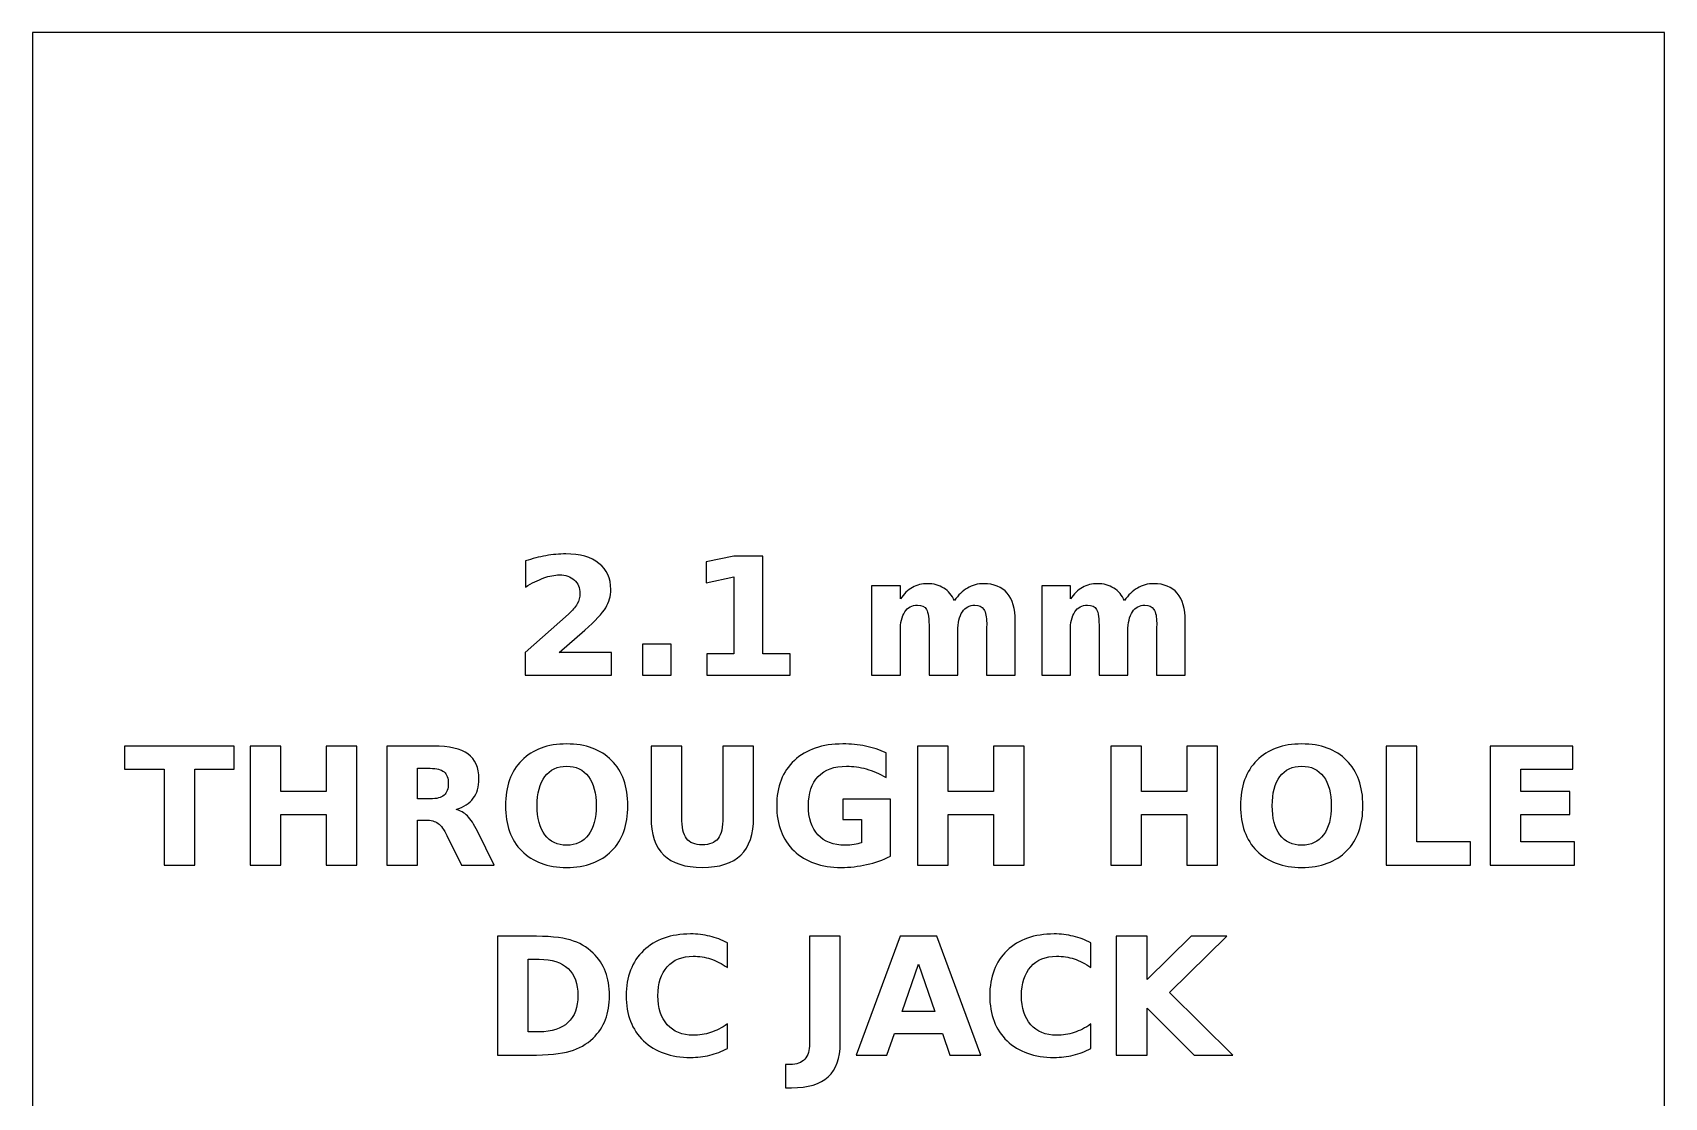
# Model space of a CAD drawing. Header units: centimetres. Extents: x -11.5 to -9.5, y -17.85 to -11.85.
# Drawn here: x -11.5 to -9.5, y -13.154 to -11.85 of the extents above; entities that cross this region are included whole.
import ezdxf

# ---------------------------------------------------------------- set-up
doc = ezdxf.new("R2010")
doc.units = ezdxf.units.CM
doc.header["$MEASUREMENT"] = 0
doc.layers.add('Layer 1', color=7, linetype='Continuous')

msp = doc.modelspace()

# ---------------------------------------------------------------- linework, layer by layer
at = {"layer": 'Layer 1', "color": 7}
msp.add_open_spline([(-11.5, -11.85), (-11.5, -11.85), (-9.5, -11.85), (-9.5, -11.85), (-9.5, -11.85), (-9.5, -11.85), (-9.5, -17.85), (-9.5, -17.85), (-9.5, -17.85), (-9.5, -17.85), (-11.5, -17.85), (-11.5, -17.85), (-11.5, -17.85), (-11.5, -17.85), (-11.5, -11.85), (-11.5, -11.85)], degree=3, knots=[0, 0, 0, 0, 0.25, 0.25, 0.25, 0.25, 0.5, 0.5, 0.5, 0.5, 0.75, 0.75, 0.75, 0.75, 1, 1, 1, 1], dxfattribs=at)
at = {"layer": 'Layer 1', "color": 250}
for points, knots in [([(-10.85454, -12.60948), (-10.85454, -12.60948), (-10.79037, -12.60948), (-10.79037, -12.60948), (-10.79037, -12.60948), (-10.79037, -12.60948), (-10.79037, -12.63711), (-10.79037, -12.63711), (-10.79037, -12.63711), (-10.79037, -12.63711), (-10.89634, -12.63711), (-10.89634, -12.63711), (-10.89634, -12.63711), (-10.89634, -12.63711), (-10.89634, -12.60948), (-10.89634, -12.60948), (-10.89634, -12.60948), (-10.89634, -12.60948), (-10.8431, -12.56251), (-10.8431, -12.56251), (-10.8431, -12.56251), (-10.83834, -12.55821), (-10.83484, -12.55401), (-10.83257, -12.54991), (-10.83257, -12.54991), (-10.83027, -12.54581), (-10.82914, -12.54154), (-10.82914, -12.53711), (-10.82914, -12.53711), (-10.82914, -12.53028), (-10.83144, -12.52478), (-10.83604, -12.52061), (-10.83604, -12.52061), (-10.8406, -12.51644), (-10.8467, -12.51438), (-10.85434, -12.51438), (-10.85434, -12.51438), (-10.8602, -12.51438), (-10.8666, -12.51564), (-10.87357, -12.51814), (-10.87357, -12.51814), (-10.88054, -12.52064), (-10.888, -12.52438), (-10.89594, -12.52931), (-10.89594, -12.52931), (-10.89594, -12.52931), (-10.89594, -12.49728), (-10.89594, -12.49728), (-10.89594, -12.49728), (-10.88747, -12.49448), (-10.8791, -12.49234), (-10.87084, -12.49088), (-10.87084, -12.49088), (-10.86257, -12.48941), (-10.85447, -12.48868), (-10.8465, -12.48868), (-10.8465, -12.48868), (-10.82907, -12.48868), (-10.8155, -12.49251), (-10.80584, -12.50021), (-10.80584, -12.50021), (-10.79617, -12.50788), (-10.79134, -12.51858), (-10.79134, -12.53234), (-10.79134, -12.53234), (-10.79134, -12.54028), (-10.7934, -12.54768), (-10.7975, -12.55454), (-10.7975, -12.55454), (-10.8016, -12.56141), (-10.81024, -12.57061), (-10.82337, -12.58214), (-10.82337, -12.58214), (-10.82337, -12.58214), (-10.85454, -12.60948), (-10.85454, -12.60948)], [0, 0, 0, 0, 0.0526316, 0.0526316, 0.0526316, 0.0526316, 0.1052632, 0.1052632, 0.1052632, 0.1052632, 0.1578947, 0.1578947, 0.1578947, 0.1578947, 0.2105263, 0.2105263, 0.2105263, 0.2105263, 0.2631579, 0.2631579, 0.2631579, 0.2631579, 0.3157895, 0.3157895, 0.3157895, 0.3157895, 0.3684211, 0.3684211, 0.3684211, 0.3684211, 0.4210526, 0.4210526, 0.4210526, 0.4210526, 0.4736842, 0.4736842, 0.4736842, 0.4736842, 0.5263158, 0.5263158, 0.5263158, 0.5263158, 0.5789474, 0.5789474, 0.5789474, 0.5789474, 0.6315789, 0.6315789, 0.6315789, 0.6315789, 0.6842105, 0.6842105, 0.6842105, 0.6842105, 0.7368421, 0.7368421, 0.7368421, 0.7368421, 0.7894737, 0.7894737, 0.7894737, 0.7894737, 0.8421053, 0.8421053, 0.8421053, 0.8421053, 0.8947368, 0.8947368, 0.8947368, 0.8947368, 0.9473684, 0.9473684, 0.9473684, 0.9473684, 1, 1, 1, 1]), ([(-10.6736, -12.61114), (-10.6736, -12.61114), (-10.6404, -12.61114), (-10.6404, -12.61114), (-10.6404, -12.61114), (-10.6404, -12.61114), (-10.6404, -12.51691), (-10.6404, -12.51691), (-10.6404, -12.51691), (-10.6404, -12.51691), (-10.67446, -12.52394), (-10.67446, -12.52394), (-10.67446, -12.52394), (-10.67446, -12.52394), (-10.67446, -12.49834), (-10.67446, -12.49834), (-10.67446, -12.49834), (-10.67446, -12.49834), (-10.6406, -12.49131), (-10.6406, -12.49131), (-10.6406, -12.49131), (-10.6406, -12.49131), (-10.60486, -12.49131), (-10.60486, -12.49131), (-10.60486, -12.49131), (-10.60486, -12.49131), (-10.60486, -12.61114), (-10.60486, -12.61114), (-10.60486, -12.61114), (-10.60486, -12.61114), (-10.57166, -12.61114), (-10.57166, -12.61114), (-10.57166, -12.61114), (-10.57166, -12.61114), (-10.57166, -12.63711), (-10.57166, -12.63711), (-10.57166, -12.63711), (-10.57166, -12.63711), (-10.6736, -12.63711), (-10.6736, -12.63711), (-10.6736, -12.63711), (-10.6736, -12.63711), (-10.6736, -12.61114), (-10.6736, -12.61114)], [0, 0, 0, 0, 0.0909091, 0.0909091, 0.0909091, 0.0909091, 0.1818182, 0.1818182, 0.1818182, 0.1818182, 0.2727273, 0.2727273, 0.2727273, 0.2727273, 0.3636364, 0.3636364, 0.3636364, 0.3636364, 0.4545455, 0.4545455, 0.4545455, 0.4545455, 0.5454545, 0.5454545, 0.5454545, 0.5454545, 0.6363636, 0.6363636, 0.6363636, 0.6363636, 0.7272727, 0.7272727, 0.7272727, 0.7272727, 0.8181818, 0.8181818, 0.8181818, 0.8181818, 0.9090909, 0.9090909, 0.9090909, 0.9090909, 1, 1, 1, 1]), ([(-10.37006, -12.54591), (-10.36563, -12.53914), (-10.3604, -12.53398), (-10.3543, -12.53044), (-10.3543, -12.53044), (-10.3482, -12.52688), (-10.34153, -12.52511), (-10.33423, -12.52511), (-10.33423, -12.52511), (-10.32166, -12.52511), (-10.3121, -12.52898), (-10.30553, -12.53674), (-10.30553, -12.53674), (-10.29896, -12.54448), (-10.29566, -12.55574), (-10.29566, -12.57051), (-10.29566, -12.57051), (-10.29566, -12.57051), (-10.29566, -12.63711), (-10.29566, -12.63711), (-10.29566, -12.63711), (-10.29566, -12.63711), (-10.33083, -12.63711), (-10.33083, -12.63711), (-10.33083, -12.63711), (-10.33083, -12.63711), (-10.33083, -12.58008), (-10.33083, -12.58008), (-10.33083, -12.58008), (-10.33076, -12.57924), (-10.33073, -12.57838), (-10.3307, -12.57744), (-10.3307, -12.57744), (-10.33066, -12.57654), (-10.33063, -12.57524), (-10.33063, -12.57354), (-10.33063, -12.57354), (-10.33063, -12.56581), (-10.33176, -12.56018), (-10.33406, -12.55671), (-10.33406, -12.55671), (-10.33633, -12.55321), (-10.34, -12.55148), (-10.34506, -12.55148), (-10.34506, -12.55148), (-10.35173, -12.55148), (-10.35683, -12.55421), (-10.36046, -12.55968), (-10.36046, -12.55968), (-10.36406, -12.56514), (-10.36593, -12.57304), (-10.36606, -12.58341), (-10.36606, -12.58341), (-10.36606, -12.58341), (-10.36606, -12.63711), (-10.36606, -12.63711), (-10.36606, -12.63711), (-10.36606, -12.63711), (-10.40123, -12.63711), (-10.40123, -12.63711), (-10.40123, -12.63711), (-10.40123, -12.63711), (-10.40123, -12.58008), (-10.40123, -12.58008), (-10.40123, -12.58008), (-10.40123, -12.56798), (-10.40226, -12.56018), (-10.40436, -12.55671), (-10.40436, -12.55671), (-10.40643, -12.55321), (-10.41013, -12.55148), (-10.41546, -12.55148), (-10.41546, -12.55148), (-10.4222, -12.55148), (-10.42736, -12.55424), (-10.431, -12.55974), (-10.431, -12.55974), (-10.43463, -12.56524), (-10.43646, -12.57308), (-10.43646, -12.58331), (-10.43646, -12.58331), (-10.43646, -12.58331), (-10.43646, -12.63711), (-10.43646, -12.63711), (-10.43646, -12.63711), (-10.43646, -12.63711), (-10.47163, -12.63711), (-10.47163, -12.63711), (-10.47163, -12.63711), (-10.47163, -12.63711), (-10.47163, -12.52774), (-10.47163, -12.52774), (-10.47163, -12.52774), (-10.47163, -12.52774), (-10.43646, -12.52774), (-10.43646, -12.52774), (-10.43646, -12.52774), (-10.43646, -12.52774), (-10.43646, -12.54378), (-10.43646, -12.54378), (-10.43646, -12.54378), (-10.43216, -12.53758), (-10.42723, -12.53294), (-10.42166, -12.52981), (-10.42166, -12.52981), (-10.4161, -12.52668), (-10.40996, -12.52511), (-10.40326, -12.52511), (-10.40326, -12.52511), (-10.39573, -12.52511), (-10.38903, -12.52694), (-10.38326, -12.53058), (-10.38326, -12.53058), (-10.37746, -12.53424), (-10.37306, -12.53934), (-10.37006, -12.54591)], [0, 0, 0, 0, 0.0344828, 0.0344828, 0.0344828, 0.0344828, 0.0689655, 0.0689655, 0.0689655, 0.0689655, 0.1034483, 0.1034483, 0.1034483, 0.1034483, 0.137931, 0.137931, 0.137931, 0.137931, 0.1724138, 0.1724138, 0.1724138, 0.1724138, 0.2068966, 0.2068966, 0.2068966, 0.2068966, 0.2413793, 0.2413793, 0.2413793, 0.2413793, 0.2758621, 0.2758621, 0.2758621, 0.2758621, 0.3103448, 0.3103448, 0.3103448, 0.3103448, 0.3448276, 0.3448276, 0.3448276, 0.3448276, 0.3793103, 0.3793103, 0.3793103, 0.3793103, 0.4137931, 0.4137931, 0.4137931, 0.4137931, 0.4482759, 0.4482759, 0.4482759, 0.4482759, 0.4827586, 0.4827586, 0.4827586, 0.4827586, 0.5172414, 0.5172414, 0.5172414, 0.5172414, 0.5517241, 0.5517241, 0.5517241, 0.5517241, 0.5862069, 0.5862069, 0.5862069, 0.5862069, 0.6206897, 0.6206897, 0.6206897, 0.6206897, 0.6551724, 0.6551724, 0.6551724, 0.6551724, 0.6896552, 0.6896552, 0.6896552, 0.6896552, 0.7241379, 0.7241379, 0.7241379, 0.7241379, 0.7586207, 0.7586207, 0.7586207, 0.7586207, 0.7931034, 0.7931034, 0.7931034, 0.7931034, 0.8275862, 0.8275862, 0.8275862, 0.8275862, 0.862069, 0.862069, 0.862069, 0.862069, 0.8965517, 0.8965517, 0.8965517, 0.8965517, 0.9310345, 0.9310345, 0.9310345, 0.9310345, 0.9655172, 0.9655172, 0.9655172, 0.9655172, 1, 1, 1, 1]), ([(-10.16166, -12.54591), (-10.15723, -12.53914), (-10.152, -12.53398), (-10.1459, -12.53044), (-10.1459, -12.53044), (-10.1398, -12.52688), (-10.13313, -12.52511), (-10.12583, -12.52511), (-10.12583, -12.52511), (-10.11326, -12.52511), (-10.1037, -12.52898), (-10.09713, -12.53674), (-10.09713, -12.53674), (-10.09056, -12.54448), (-10.08726, -12.55574), (-10.08726, -12.57051), (-10.08726, -12.57051), (-10.08726, -12.57051), (-10.08726, -12.63711), (-10.08726, -12.63711), (-10.08726, -12.63711), (-10.08726, -12.63711), (-10.12243, -12.63711), (-10.12243, -12.63711), (-10.12243, -12.63711), (-10.12243, -12.63711), (-10.12243, -12.58008), (-10.12243, -12.58008), (-10.12243, -12.58008), (-10.12236, -12.57924), (-10.12233, -12.57838), (-10.1223, -12.57744), (-10.1223, -12.57744), (-10.12226, -12.57654), (-10.12223, -12.57524), (-10.12223, -12.57354), (-10.12223, -12.57354), (-10.12223, -12.56581), (-10.12336, -12.56018), (-10.12566, -12.55671), (-10.12566, -12.55671), (-10.12793, -12.55321), (-10.1316, -12.55148), (-10.13666, -12.55148), (-10.13666, -12.55148), (-10.14333, -12.55148), (-10.14843, -12.55421), (-10.15206, -12.55968), (-10.15206, -12.55968), (-10.15566, -12.56514), (-10.15753, -12.57304), (-10.15766, -12.58341), (-10.15766, -12.58341), (-10.15766, -12.58341), (-10.15766, -12.63711), (-10.15766, -12.63711), (-10.15766, -12.63711), (-10.15766, -12.63711), (-10.19283, -12.63711), (-10.19283, -12.63711), (-10.19283, -12.63711), (-10.19283, -12.63711), (-10.19283, -12.58008), (-10.19283, -12.58008), (-10.19283, -12.58008), (-10.19283, -12.56798), (-10.19386, -12.56018), (-10.19596, -12.55671), (-10.19596, -12.55671), (-10.19803, -12.55321), (-10.20173, -12.55148), (-10.20706, -12.55148), (-10.20706, -12.55148), (-10.2138, -12.55148), (-10.21896, -12.55424), (-10.2226, -12.55974), (-10.2226, -12.55974), (-10.22623, -12.56524), (-10.22806, -12.57308), (-10.22806, -12.58331), (-10.22806, -12.58331), (-10.22806, -12.58331), (-10.22806, -12.63711), (-10.22806, -12.63711), (-10.22806, -12.63711), (-10.22806, -12.63711), (-10.26323, -12.63711), (-10.26323, -12.63711), (-10.26323, -12.63711), (-10.26323, -12.63711), (-10.26323, -12.52774), (-10.26323, -12.52774), (-10.26323, -12.52774), (-10.26323, -12.52774), (-10.22806, -12.52774), (-10.22806, -12.52774), (-10.22806, -12.52774), (-10.22806, -12.52774), (-10.22806, -12.54378), (-10.22806, -12.54378), (-10.22806, -12.54378), (-10.22376, -12.53758), (-10.21883, -12.53294), (-10.21326, -12.52981), (-10.21326, -12.52981), (-10.2077, -12.52668), (-10.20156, -12.52511), (-10.19486, -12.52511), (-10.19486, -12.52511), (-10.18733, -12.52511), (-10.18063, -12.52694), (-10.17486, -12.53058), (-10.17486, -12.53058), (-10.16906, -12.53424), (-10.16466, -12.53934), (-10.16166, -12.54591)], [0, 0, 0, 0, 0.0344828, 0.0344828, 0.0344828, 0.0344828, 0.0689655, 0.0689655, 0.0689655, 0.0689655, 0.1034483, 0.1034483, 0.1034483, 0.1034483, 0.137931, 0.137931, 0.137931, 0.137931, 0.1724138, 0.1724138, 0.1724138, 0.1724138, 0.2068966, 0.2068966, 0.2068966, 0.2068966, 0.2413793, 0.2413793, 0.2413793, 0.2413793, 0.2758621, 0.2758621, 0.2758621, 0.2758621, 0.3103448, 0.3103448, 0.3103448, 0.3103448, 0.3448276, 0.3448276, 0.3448276, 0.3448276, 0.3793103, 0.3793103, 0.3793103, 0.3793103, 0.4137931, 0.4137931, 0.4137931, 0.4137931, 0.4482759, 0.4482759, 0.4482759, 0.4482759, 0.4827586, 0.4827586, 0.4827586, 0.4827586, 0.5172414, 0.5172414, 0.5172414, 0.5172414, 0.5517241, 0.5517241, 0.5517241, 0.5517241, 0.5862069, 0.5862069, 0.5862069, 0.5862069, 0.6206897, 0.6206897, 0.6206897, 0.6206897, 0.6551724, 0.6551724, 0.6551724, 0.6551724, 0.6896552, 0.6896552, 0.6896552, 0.6896552, 0.7241379, 0.7241379, 0.7241379, 0.7241379, 0.7586207, 0.7586207, 0.7586207, 0.7586207, 0.7931034, 0.7931034, 0.7931034, 0.7931034, 0.8275862, 0.8275862, 0.8275862, 0.8275862, 0.862069, 0.862069, 0.862069, 0.862069, 0.8965517, 0.8965517, 0.8965517, 0.8965517, 0.9310345, 0.9310345, 0.9310345, 0.9310345, 0.9655172, 0.9655172, 0.9655172, 0.9655172, 1, 1, 1, 1]), ([(-10.7526, -12.59931), (-10.7526, -12.59931), (-10.71743, -12.59931), (-10.71743, -12.59931), (-10.71743, -12.59931), (-10.71743, -12.59931), (-10.71743, -12.63711), (-10.71743, -12.63711), (-10.71743, -12.63711), (-10.71743, -12.63711), (-10.7526, -12.63711), (-10.7526, -12.63711), (-10.7526, -12.63711), (-10.7526, -12.63711), (-10.7526, -12.59931), (-10.7526, -12.59931)], [0, 0, 0, 0, 0.25, 0.25, 0.25, 0.25, 0.5, 0.5, 0.5, 0.5, 0.75, 0.75, 0.75, 0.75, 1, 1, 1, 1]), ([(-11.38726, -12.72411), (-11.38726, -12.72411), (-11.2529, -12.72411), (-11.2529, -12.72411), (-11.2529, -12.72411), (-11.2529, -12.72411), (-11.2529, -12.75254), (-11.2529, -12.75254), (-11.2529, -12.75254), (-11.2529, -12.75254), (-11.30123, -12.75254), (-11.30123, -12.75254), (-11.30123, -12.75254), (-11.30123, -12.75254), (-11.30123, -12.86991), (-11.30123, -12.86991), (-11.30123, -12.86991), (-11.30123, -12.86991), (-11.33883, -12.86991), (-11.33883, -12.86991), (-11.33883, -12.86991), (-11.33883, -12.86991), (-11.33883, -12.75254), (-11.33883, -12.75254), (-11.33883, -12.75254), (-11.33883, -12.75254), (-11.38726, -12.75254), (-11.38726, -12.75254), (-11.38726, -12.75254), (-11.38726, -12.75254), (-11.38726, -12.72411), (-11.38726, -12.72411)], [0, 0, 0, 0, 0.125, 0.125, 0.125, 0.125, 0.25, 0.25, 0.25, 0.25, 0.375, 0.375, 0.375, 0.375, 0.5, 0.5, 0.5, 0.5, 0.625, 0.625, 0.625, 0.625, 0.75, 0.75, 0.75, 0.75, 0.875, 0.875, 0.875, 0.875, 1, 1, 1, 1]), ([(-11.23343, -12.72411), (-11.23343, -12.72411), (-11.19583, -12.72411), (-11.19583, -12.72411), (-11.19583, -12.72411), (-11.19583, -12.72411), (-11.19583, -12.77968), (-11.19583, -12.77968), (-11.19583, -12.77968), (-11.19583, -12.77968), (-11.14037, -12.77968), (-11.14037, -12.77968), (-11.14037, -12.77968), (-11.14037, -12.77968), (-11.14037, -12.72411), (-11.14037, -12.72411), (-11.14037, -12.72411), (-11.14037, -12.72411), (-11.10277, -12.72411), (-11.10277, -12.72411), (-11.10277, -12.72411), (-11.10277, -12.72411), (-11.10277, -12.86991), (-11.10277, -12.86991), (-11.10277, -12.86991), (-11.10277, -12.86991), (-11.14037, -12.86991), (-11.14037, -12.86991), (-11.14037, -12.86991), (-11.14037, -12.86991), (-11.14037, -12.80811), (-11.14037, -12.80811), (-11.14037, -12.80811), (-11.14037, -12.80811), (-11.19583, -12.80811), (-11.19583, -12.80811), (-11.19583, -12.80811), (-11.19583, -12.80811), (-11.19583, -12.86991), (-11.19583, -12.86991), (-11.19583, -12.86991), (-11.19583, -12.86991), (-11.23343, -12.86991), (-11.23343, -12.86991), (-11.23343, -12.86991), (-11.23343, -12.86991), (-11.23343, -12.72411), (-11.23343, -12.72411)], [0, 0, 0, 0, 0.0833333, 0.0833333, 0.0833333, 0.0833333, 0.1666667, 0.1666667, 0.1666667, 0.1666667, 0.25, 0.25, 0.25, 0.25, 0.3333333, 0.3333333, 0.3333333, 0.3333333, 0.4166667, 0.4166667, 0.4166667, 0.4166667, 0.5, 0.5, 0.5, 0.5, 0.5833333, 0.5833333, 0.5833333, 0.5833333, 0.6666667, 0.6666667, 0.6666667, 0.6666667, 0.75, 0.75, 0.75, 0.75, 0.8333333, 0.8333333, 0.8333333, 0.8333333, 0.9166667, 0.9166667, 0.9166667, 0.9166667, 1, 1, 1, 1]), ([(-11.02846, -12.81474), (-11.02846, -12.81474), (-11.02846, -12.86991), (-11.02846, -12.86991), (-11.02846, -12.86991), (-11.02846, -12.86991), (-11.06606, -12.86991), (-11.06606, -12.86991), (-11.06606, -12.86991), (-11.06606, -12.86991), (-11.06606, -12.72411), (-11.06606, -12.72411), (-11.06606, -12.72411), (-11.06606, -12.72411), (-11.00863, -12.72411), (-11.00863, -12.72411), (-11.00863, -12.72411), (-10.98943, -12.72411), (-10.97533, -12.72734), (-10.9664, -12.73378), (-10.9664, -12.73378), (-10.95743, -12.74021), (-10.95296, -12.75041), (-10.95296, -12.76434), (-10.95296, -12.76434), (-10.95296, -12.77398), (-10.9553, -12.78191), (-10.95993, -12.78808), (-10.95993, -12.78808), (-10.9646, -12.79428), (-10.97163, -12.79884), (-10.981, -12.80174), (-10.981, -12.80174), (-10.97586, -12.80294), (-10.97123, -12.80558), (-10.96716, -12.80971), (-10.96716, -12.80971), (-10.9631, -12.81384), (-10.959, -12.82011), (-10.95483, -12.82851), (-10.95483, -12.82851), (-10.95483, -12.82851), (-10.9344, -12.86991), (-10.9344, -12.86991), (-10.9344, -12.86991), (-10.9344, -12.86991), (-10.97446, -12.86991), (-10.97446, -12.86991), (-10.97446, -12.86991), (-10.97446, -12.86991), (-10.99223, -12.83368), (-10.99223, -12.83368), (-10.99223, -12.83368), (-10.9958, -12.82641), (-10.99943, -12.82141), (-11.00313, -12.81874), (-11.00313, -12.81874), (-11.0068, -12.81608), (-11.0117, -12.81474), (-11.01783, -12.81474), (-11.01783, -12.81474), (-11.01783, -12.81474), (-11.02846, -12.81474), (-11.02846, -12.81474)], [0, 0, 0, 0, 0.0625, 0.0625, 0.0625, 0.0625, 0.125, 0.125, 0.125, 0.125, 0.1875, 0.1875, 0.1875, 0.1875, 0.25, 0.25, 0.25, 0.25, 0.3125, 0.3125, 0.3125, 0.3125, 0.375, 0.375, 0.375, 0.375, 0.4375, 0.4375, 0.4375, 0.4375, 0.5, 0.5, 0.5, 0.5, 0.5625, 0.5625, 0.5625, 0.5625, 0.625, 0.625, 0.625, 0.625, 0.6875, 0.6875, 0.6875, 0.6875, 0.75, 0.75, 0.75, 0.75, 0.8125, 0.8125, 0.8125, 0.8125, 0.875, 0.875, 0.875, 0.875, 0.9375, 0.9375, 0.9375, 0.9375, 1, 1, 1, 1]), ([(-10.84546, -12.72148), (-10.82203, -12.72148), (-10.80366, -12.72818), (-10.7904, -12.74161), (-10.7904, -12.74161), (-10.7771, -12.75501), (-10.77046, -12.77351), (-10.77046, -12.79714), (-10.77046, -12.79714), (-10.77046, -12.82071), (-10.7771, -12.83921), (-10.7904, -12.85261), (-10.7904, -12.85261), (-10.80366, -12.86604), (-10.82203, -12.87274), (-10.84546, -12.87274), (-10.84546, -12.87274), (-10.86883, -12.87274), (-10.88716, -12.86604), (-10.9005, -12.85261), (-10.9005, -12.85261), (-10.9138, -12.83921), (-10.92046, -12.82071), (-10.92046, -12.79714), (-10.92046, -12.79714), (-10.92046, -12.77351), (-10.9138, -12.75501), (-10.9005, -12.74161), (-10.9005, -12.74161), (-10.88716, -12.72818), (-10.86883, -12.72148), (-10.84546, -12.72148)], [0, 0, 0, 0, 0.125, 0.125, 0.125, 0.125, 0.25, 0.25, 0.25, 0.25, 0.375, 0.375, 0.375, 0.375, 0.5, 0.5, 0.5, 0.5, 0.625, 0.625, 0.625, 0.625, 0.75, 0.75, 0.75, 0.75, 0.875, 0.875, 0.875, 0.875, 1, 1, 1, 1]), ([(-10.74203, -12.72411), (-10.74203, -12.72411), (-10.70443, -12.72411), (-10.70443, -12.72411), (-10.70443, -12.72411), (-10.70443, -12.72411), (-10.70443, -12.81151), (-10.70443, -12.81151), (-10.70443, -12.81151), (-10.70443, -12.82354), (-10.70247, -12.83218), (-10.69853, -12.83734), (-10.69853, -12.83734), (-10.6946, -12.84251), (-10.68817, -12.84511), (-10.67923, -12.84511), (-10.67923, -12.84511), (-10.67023, -12.84511), (-10.66377, -12.84251), (-10.65983, -12.83734), (-10.65983, -12.83734), (-10.6559, -12.83218), (-10.65393, -12.82354), (-10.65393, -12.81151), (-10.65393, -12.81151), (-10.65393, -12.81151), (-10.65393, -12.72411), (-10.65393, -12.72411), (-10.65393, -12.72411), (-10.65393, -12.72411), (-10.61633, -12.72411), (-10.61633, -12.72411), (-10.61633, -12.72411), (-10.61633, -12.72411), (-10.61633, -12.81151), (-10.61633, -12.81151), (-10.61633, -12.81151), (-10.61633, -12.83214), (-10.6215, -12.84751), (-10.63187, -12.85761), (-10.63187, -12.85761), (-10.6422, -12.86771), (-10.658, -12.87274), (-10.67923, -12.87274), (-10.67923, -12.87274), (-10.7004, -12.87274), (-10.71617, -12.86771), (-10.7265, -12.85761), (-10.7265, -12.85761), (-10.73687, -12.84751), (-10.74203, -12.83214), (-10.74203, -12.81151), (-10.74203, -12.81151), (-10.74203, -12.81151), (-10.74203, -12.72411), (-10.74203, -12.72411)], [0, 0, 0, 0, 0.0714286, 0.0714286, 0.0714286, 0.0714286, 0.1428571, 0.1428571, 0.1428571, 0.1428571, 0.2142857, 0.2142857, 0.2142857, 0.2142857, 0.2857143, 0.2857143, 0.2857143, 0.2857143, 0.3571429, 0.3571429, 0.3571429, 0.3571429, 0.4285714, 0.4285714, 0.4285714, 0.4285714, 0.5, 0.5, 0.5, 0.5, 0.5714286, 0.5714286, 0.5714286, 0.5714286, 0.6428571, 0.6428571, 0.6428571, 0.6428571, 0.7142857, 0.7142857, 0.7142857, 0.7142857, 0.7857143, 0.7857143, 0.7857143, 0.7857143, 0.8571429, 0.8571429, 0.8571429, 0.8571429, 0.9285714, 0.9285714, 0.9285714, 0.9285714, 1, 1, 1, 1]), ([(-10.44857, -12.85908), (-10.45793, -12.86364), (-10.46767, -12.86704), (-10.47777, -12.86934), (-10.47777, -12.86934), (-10.48787, -12.87161), (-10.49827, -12.87274), (-10.50903, -12.87274), (-10.50903, -12.87274), (-10.5333, -12.87274), (-10.55253, -12.86594), (-10.56673, -12.85238), (-10.56673, -12.85238), (-10.58093, -12.83881), (-10.58803, -12.82041), (-10.58803, -12.79714), (-10.58803, -12.79714), (-10.58803, -12.77364), (-10.5808, -12.75518), (-10.56637, -12.74168), (-10.56637, -12.74168), (-10.5519, -12.72821), (-10.5321, -12.72148), (-10.50697, -12.72148), (-10.50697, -12.72148), (-10.49727, -12.72148), (-10.48797, -12.72238), (-10.47907, -12.72421), (-10.47907, -12.72421), (-10.4702, -12.72604), (-10.4618, -12.72874), (-10.45393, -12.73231), (-10.45393, -12.73231), (-10.45393, -12.73231), (-10.45393, -12.76248), (-10.45393, -12.76248), (-10.45393, -12.76248), (-10.46207, -12.75784), (-10.47017, -12.75441), (-10.4782, -12.75214), (-10.4782, -12.75214), (-10.48623, -12.74984), (-10.4943, -12.74871), (-10.50237, -12.74871), (-10.50237, -12.74871), (-10.51737, -12.74871), (-10.5289, -12.75291), (-10.537, -12.76128), (-10.537, -12.76128), (-10.5451, -12.76964), (-10.54917, -12.78161), (-10.54917, -12.79714), (-10.54917, -12.79714), (-10.54917, -12.81258), (-10.54527, -12.82451), (-10.53743, -12.83291), (-10.53743, -12.83291), (-10.52963, -12.84131), (-10.51853, -12.84551), (-10.50413, -12.84551), (-10.50413, -12.84551), (-10.50023, -12.84551), (-10.4966, -12.84528), (-10.49323, -12.84478), (-10.49323, -12.84478), (-10.48987, -12.84428), (-10.48687, -12.84351), (-10.4842, -12.84248), (-10.4842, -12.84248), (-10.4842, -12.84248), (-10.4842, -12.81414), (-10.4842, -12.81414), (-10.4842, -12.81414), (-10.4842, -12.81414), (-10.50713, -12.81414), (-10.50713, -12.81414), (-10.50713, -12.81414), (-10.50713, -12.81414), (-10.50713, -12.78894), (-10.50713, -12.78894), (-10.50713, -12.78894), (-10.50713, -12.78894), (-10.44857, -12.78894), (-10.44857, -12.78894), (-10.44857, -12.78894), (-10.44857, -12.78894), (-10.44857, -12.85908), (-10.44857, -12.85908)], [0, 0, 0, 0, 0.0454545, 0.0454545, 0.0454545, 0.0454545, 0.0909091, 0.0909091, 0.0909091, 0.0909091, 0.1363636, 0.1363636, 0.1363636, 0.1363636, 0.1818182, 0.1818182, 0.1818182, 0.1818182, 0.2272727, 0.2272727, 0.2272727, 0.2272727, 0.2727273, 0.2727273, 0.2727273, 0.2727273, 0.3181818, 0.3181818, 0.3181818, 0.3181818, 0.3636364, 0.3636364, 0.3636364, 0.3636364, 0.4090909, 0.4090909, 0.4090909, 0.4090909, 0.4545455, 0.4545455, 0.4545455, 0.4545455, 0.5, 0.5, 0.5, 0.5, 0.5454545, 0.5454545, 0.5454545, 0.5454545, 0.5909091, 0.5909091, 0.5909091, 0.5909091, 0.6363636, 0.6363636, 0.6363636, 0.6363636, 0.6818182, 0.6818182, 0.6818182, 0.6818182, 0.7272727, 0.7272727, 0.7272727, 0.7272727, 0.7727273, 0.7727273, 0.7727273, 0.7727273, 0.8181818, 0.8181818, 0.8181818, 0.8181818, 0.8636364, 0.8636364, 0.8636364, 0.8636364, 0.9090909, 0.9090909, 0.9090909, 0.9090909, 0.9545455, 0.9545455, 0.9545455, 0.9545455, 1, 1, 1, 1]), ([(-10.41546, -12.72411), (-10.41546, -12.72411), (-10.37786, -12.72411), (-10.37786, -12.72411), (-10.37786, -12.72411), (-10.37786, -12.72411), (-10.37786, -12.77968), (-10.37786, -12.77968), (-10.37786, -12.77968), (-10.37786, -12.77968), (-10.3224, -12.77968), (-10.3224, -12.77968), (-10.3224, -12.77968), (-10.3224, -12.77968), (-10.3224, -12.72411), (-10.3224, -12.72411), (-10.3224, -12.72411), (-10.3224, -12.72411), (-10.2848, -12.72411), (-10.2848, -12.72411), (-10.2848, -12.72411), (-10.2848, -12.72411), (-10.2848, -12.86991), (-10.2848, -12.86991), (-10.2848, -12.86991), (-10.2848, -12.86991), (-10.3224, -12.86991), (-10.3224, -12.86991), (-10.3224, -12.86991), (-10.3224, -12.86991), (-10.3224, -12.80811), (-10.3224, -12.80811), (-10.3224, -12.80811), (-10.3224, -12.80811), (-10.37786, -12.80811), (-10.37786, -12.80811), (-10.37786, -12.80811), (-10.37786, -12.80811), (-10.37786, -12.86991), (-10.37786, -12.86991), (-10.37786, -12.86991), (-10.37786, -12.86991), (-10.41546, -12.86991), (-10.41546, -12.86991), (-10.41546, -12.86991), (-10.41546, -12.86991), (-10.41546, -12.72411), (-10.41546, -12.72411)], [0, 0, 0, 0, 0.0833333, 0.0833333, 0.0833333, 0.0833333, 0.1666667, 0.1666667, 0.1666667, 0.1666667, 0.25, 0.25, 0.25, 0.25, 0.3333333, 0.3333333, 0.3333333, 0.3333333, 0.4166667, 0.4166667, 0.4166667, 0.4166667, 0.5, 0.5, 0.5, 0.5, 0.5833333, 0.5833333, 0.5833333, 0.5833333, 0.6666667, 0.6666667, 0.6666667, 0.6666667, 0.75, 0.75, 0.75, 0.75, 0.8333333, 0.8333333, 0.8333333, 0.8333333, 0.9166667, 0.9166667, 0.9166667, 0.9166667, 1, 1, 1, 1]), ([(-10.17846, -12.72411), (-10.17846, -12.72411), (-10.14086, -12.72411), (-10.14086, -12.72411), (-10.14086, -12.72411), (-10.14086, -12.72411), (-10.14086, -12.77968), (-10.14086, -12.77968), (-10.14086, -12.77968), (-10.14086, -12.77968), (-10.0854, -12.77968), (-10.0854, -12.77968), (-10.0854, -12.77968), (-10.0854, -12.77968), (-10.0854, -12.72411), (-10.0854, -12.72411), (-10.0854, -12.72411), (-10.0854, -12.72411), (-10.0478, -12.72411), (-10.0478, -12.72411), (-10.0478, -12.72411), (-10.0478, -12.72411), (-10.0478, -12.86991), (-10.0478, -12.86991), (-10.0478, -12.86991), (-10.0478, -12.86991), (-10.0854, -12.86991), (-10.0854, -12.86991), (-10.0854, -12.86991), (-10.0854, -12.86991), (-10.0854, -12.80811), (-10.0854, -12.80811), (-10.0854, -12.80811), (-10.0854, -12.80811), (-10.14086, -12.80811), (-10.14086, -12.80811), (-10.14086, -12.80811), (-10.14086, -12.80811), (-10.14086, -12.86991), (-10.14086, -12.86991), (-10.14086, -12.86991), (-10.14086, -12.86991), (-10.17846, -12.86991), (-10.17846, -12.86991), (-10.17846, -12.86991), (-10.17846, -12.86991), (-10.17846, -12.72411), (-10.17846, -12.72411)], [0, 0, 0, 0, 0.0833333, 0.0833333, 0.0833333, 0.0833333, 0.1666667, 0.1666667, 0.1666667, 0.1666667, 0.25, 0.25, 0.25, 0.25, 0.3333333, 0.3333333, 0.3333333, 0.3333333, 0.4166667, 0.4166667, 0.4166667, 0.4166667, 0.5, 0.5, 0.5, 0.5, 0.5833333, 0.5833333, 0.5833333, 0.5833333, 0.6666667, 0.6666667, 0.6666667, 0.6666667, 0.75, 0.75, 0.75, 0.75, 0.8333333, 0.8333333, 0.8333333, 0.8333333, 0.9166667, 0.9166667, 0.9166667, 0.9166667, 1, 1, 1, 1]), ([(-9.94449, -12.72148), (-9.92106, -12.72148), (-9.90269, -12.72818), (-9.88943, -12.74161), (-9.88943, -12.74161), (-9.87613, -12.75501), (-9.86949, -12.77351), (-9.86949, -12.79714), (-9.86949, -12.79714), (-9.86949, -12.82071), (-9.87613, -12.83921), (-9.88943, -12.85261), (-9.88943, -12.85261), (-9.90269, -12.86604), (-9.92106, -12.87274), (-9.94449, -12.87274), (-9.94449, -12.87274), (-9.96786, -12.87274), (-9.98619, -12.86604), (-9.99953, -12.85261), (-9.99953, -12.85261), (-10.01283, -12.83921), (-10.01949, -12.82071), (-10.01949, -12.79714), (-10.01949, -12.79714), (-10.01949, -12.77351), (-10.01283, -12.75501), (-9.99953, -12.74161), (-9.99953, -12.74161), (-9.98619, -12.72818), (-9.96786, -12.72148), (-9.94449, -12.72148)], [0, 0, 0, 0, 0.125, 0.125, 0.125, 0.125, 0.25, 0.25, 0.25, 0.25, 0.375, 0.375, 0.375, 0.375, 0.5, 0.5, 0.5, 0.5, 0.625, 0.625, 0.625, 0.625, 0.75, 0.75, 0.75, 0.75, 0.875, 0.875, 0.875, 0.875, 1, 1, 1, 1]), ([(-9.84106, -12.72411), (-9.84106, -12.72411), (-9.80346, -12.72411), (-9.80346, -12.72411), (-9.80346, -12.72411), (-9.80346, -12.72411), (-9.80346, -12.84148), (-9.80346, -12.84148), (-9.80346, -12.84148), (-9.80346, -12.84148), (-9.73746, -12.84148), (-9.73746, -12.84148), (-9.73746, -12.84148), (-9.73746, -12.84148), (-9.73746, -12.86991), (-9.73746, -12.86991), (-9.73746, -12.86991), (-9.73746, -12.86991), (-9.84106, -12.86991), (-9.84106, -12.86991), (-9.84106, -12.86991), (-9.84106, -12.86991), (-9.84106, -12.72411), (-9.84106, -12.72411)], [0, 0, 0, 0, 0.1666667, 0.1666667, 0.1666667, 0.1666667, 0.3333333, 0.3333333, 0.3333333, 0.3333333, 0.5, 0.5, 0.5, 0.5, 0.6666667, 0.6666667, 0.6666667, 0.6666667, 0.8333333, 0.8333333, 0.8333333, 0.8333333, 1, 1, 1, 1]), ([(-9.71363, -12.72411), (-9.71363, -12.72411), (-9.61217, -12.72411), (-9.61217, -12.72411), (-9.61217, -12.72411), (-9.61217, -12.72411), (-9.61217, -12.75254), (-9.61217, -12.75254), (-9.61217, -12.75254), (-9.61217, -12.75254), (-9.67603, -12.75254), (-9.67603, -12.75254), (-9.67603, -12.75254), (-9.67603, -12.75254), (-9.67603, -12.77968), (-9.67603, -12.77968), (-9.67603, -12.77968), (-9.67603, -12.77968), (-9.616, -12.77968), (-9.616, -12.77968), (-9.616, -12.77968), (-9.616, -12.77968), (-9.616, -12.80811), (-9.616, -12.80811), (-9.616, -12.80811), (-9.616, -12.80811), (-9.67603, -12.80811), (-9.67603, -12.80811), (-9.67603, -12.80811), (-9.67603, -12.80811), (-9.67603, -12.84148), (-9.67603, -12.84148), (-9.67603, -12.84148), (-9.67603, -12.84148), (-9.61003, -12.84148), (-9.61003, -12.84148), (-9.61003, -12.84148), (-9.61003, -12.84148), (-9.61003, -12.86991), (-9.61003, -12.86991), (-9.61003, -12.86991), (-9.61003, -12.86991), (-9.71363, -12.86991), (-9.71363, -12.86991), (-9.71363, -12.86991), (-9.71363, -12.86991), (-9.71363, -12.72411), (-9.71363, -12.72411)], [0, 0, 0, 0, 0.0833333, 0.0833333, 0.0833333, 0.0833333, 0.1666667, 0.1666667, 0.1666667, 0.1666667, 0.25, 0.25, 0.25, 0.25, 0.3333333, 0.3333333, 0.3333333, 0.3333333, 0.4166667, 0.4166667, 0.4166667, 0.4166667, 0.5, 0.5, 0.5, 0.5, 0.5833333, 0.5833333, 0.5833333, 0.5833333, 0.6666667, 0.6666667, 0.6666667, 0.6666667, 0.75, 0.75, 0.75, 0.75, 0.8333333, 0.8333333, 0.8333333, 0.8333333, 0.9166667, 0.9166667, 0.9166667, 0.9166667, 1, 1, 1, 1]), ([(-11.01263, -12.78878), (-11.00476, -12.78878), (-10.9991, -12.78731), (-10.9957, -12.78438), (-10.9957, -12.78438), (-10.99226, -12.78144), (-10.99056, -12.77661), (-10.99056, -12.76991), (-10.99056, -12.76991), (-10.99056, -12.76328), (-10.99226, -12.75851), (-10.9957, -12.75564), (-10.9957, -12.75564), (-10.9991, -12.75278), (-11.00476, -12.75134), (-11.01263, -12.75134), (-11.01263, -12.75134), (-11.01263, -12.75134), (-11.02846, -12.75134), (-11.02846, -12.75134), (-11.02846, -12.75134), (-11.02846, -12.75134), (-11.02846, -12.78878), (-11.02846, -12.78878), (-11.02846, -12.78878), (-11.02846, -12.78878), (-11.01263, -12.78878), (-11.01263, -12.78878)], [0, 0, 0, 0, 0.1428571, 0.1428571, 0.1428571, 0.1428571, 0.2857143, 0.2857143, 0.2857143, 0.2857143, 0.4285714, 0.4285714, 0.4285714, 0.4285714, 0.5714286, 0.5714286, 0.5714286, 0.5714286, 0.7142857, 0.7142857, 0.7142857, 0.7142857, 0.8571429, 0.8571429, 0.8571429, 0.8571429, 1, 1, 1, 1]), ([(-10.84546, -12.74871), (-10.85693, -12.74871), (-10.8658, -12.75294), (-10.87213, -12.76141), (-10.87213, -12.76141), (-10.87843, -12.76988), (-10.8816, -12.78178), (-10.8816, -12.79714), (-10.8816, -12.79714), (-10.8816, -12.81248), (-10.87843, -12.82434), (-10.87213, -12.83281), (-10.87213, -12.83281), (-10.8658, -12.84128), (-10.85693, -12.84551), (-10.84546, -12.84551), (-10.84546, -12.84551), (-10.83393, -12.84551), (-10.82503, -12.84128), (-10.8187, -12.83281), (-10.8187, -12.83281), (-10.8124, -12.82434), (-10.80923, -12.81248), (-10.80923, -12.79714), (-10.80923, -12.79714), (-10.80923, -12.78178), (-10.8124, -12.76988), (-10.8187, -12.76141), (-10.8187, -12.76141), (-10.82503, -12.75294), (-10.83393, -12.74871), (-10.84546, -12.74871)], [0, 0, 0, 0, 0.125, 0.125, 0.125, 0.125, 0.25, 0.25, 0.25, 0.25, 0.375, 0.375, 0.375, 0.375, 0.5, 0.5, 0.5, 0.5, 0.625, 0.625, 0.625, 0.625, 0.75, 0.75, 0.75, 0.75, 0.875, 0.875, 0.875, 0.875, 1, 1, 1, 1]), ([(-9.94449, -12.74871), (-9.95596, -12.74871), (-9.96483, -12.75294), (-9.97116, -12.76141), (-9.97116, -12.76141), (-9.97746, -12.76988), (-9.98063, -12.78178), (-9.98063, -12.79714), (-9.98063, -12.79714), (-9.98063, -12.81248), (-9.97746, -12.82434), (-9.97116, -12.83281), (-9.97116, -12.83281), (-9.96483, -12.84128), (-9.95596, -12.84551), (-9.94449, -12.84551), (-9.94449, -12.84551), (-9.93296, -12.84551), (-9.92406, -12.84128), (-9.91773, -12.83281), (-9.91773, -12.83281), (-9.91143, -12.82434), (-9.90826, -12.81248), (-9.90826, -12.79714), (-9.90826, -12.79714), (-9.90826, -12.78178), (-9.91143, -12.76988), (-9.91773, -12.76141), (-9.91773, -12.76141), (-9.92406, -12.75294), (-9.93296, -12.74871), (-9.94449, -12.74871)], [0, 0, 0, 0, 0.125, 0.125, 0.125, 0.125, 0.25, 0.25, 0.25, 0.25, 0.375, 0.375, 0.375, 0.375, 0.5, 0.5, 0.5, 0.5, 0.625, 0.625, 0.625, 0.625, 0.75, 0.75, 0.75, 0.75, 0.875, 0.875, 0.875, 0.875, 1, 1, 1, 1]), ([(-10.9301, -12.95691), (-10.9301, -12.95691), (-10.89044, -12.95691), (-10.89044, -12.95691), (-10.89044, -12.95691), (-10.8683, -12.95691), (-10.85184, -12.95848), (-10.841, -12.96164), (-10.841, -12.96164), (-10.83017, -12.96481), (-10.82087, -12.97014), (-10.8131, -12.97771), (-10.8131, -12.97771), (-10.80627, -12.98428), (-10.8012, -12.99188), (-10.79787, -13.00048), (-10.79787, -13.00048), (-10.79457, -13.00904), (-10.7929, -13.01878), (-10.7929, -13.02968), (-10.7929, -13.02968), (-10.7929, -13.04068), (-10.79457, -13.05048), (-10.79787, -13.05911), (-10.79787, -13.05911), (-10.8012, -13.06774), (-10.80627, -13.07534), (-10.8131, -13.08191), (-10.8131, -13.08191), (-10.82094, -13.08948), (-10.8303, -13.09481), (-10.84124, -13.09798), (-10.84124, -13.09798), (-10.85217, -13.10114), (-10.86857, -13.10271), (-10.89044, -13.10271), (-10.89044, -13.10271), (-10.89044, -13.10271), (-10.9301, -13.10271), (-10.9301, -13.10271), (-10.9301, -13.10271), (-10.9301, -13.10271), (-10.9301, -12.95691), (-10.9301, -12.95691)], [0, 0, 0, 0, 0.0909091, 0.0909091, 0.0909091, 0.0909091, 0.1818182, 0.1818182, 0.1818182, 0.1818182, 0.2727273, 0.2727273, 0.2727273, 0.2727273, 0.3636364, 0.3636364, 0.3636364, 0.3636364, 0.4545455, 0.4545455, 0.4545455, 0.4545455, 0.5454545, 0.5454545, 0.5454545, 0.5454545, 0.6363636, 0.6363636, 0.6363636, 0.6363636, 0.7272727, 0.7272727, 0.7272727, 0.7272727, 0.8181818, 0.8181818, 0.8181818, 0.8181818, 0.9090909, 0.9090909, 0.9090909, 0.9090909, 1, 1, 1, 1]), ([(-10.64847, -13.09471), (-10.65537, -13.09828), (-10.66257, -13.10098), (-10.67007, -13.10281), (-10.67007, -13.10281), (-10.67754, -13.10464), (-10.68537, -13.10554), (-10.6935, -13.10554), (-10.6935, -13.10554), (-10.71777, -13.10554), (-10.737, -13.09874), (-10.7512, -13.08518), (-10.7512, -13.08518), (-10.7654, -13.07161), (-10.7725, -13.05321), (-10.7725, -13.02994), (-10.7725, -13.02994), (-10.7725, -13.00664), (-10.7654, -12.98821), (-10.7512, -12.97464), (-10.7512, -12.97464), (-10.737, -12.96108), (-10.71777, -12.95428), (-10.6935, -12.95428), (-10.6935, -12.95428), (-10.68537, -12.95428), (-10.67754, -12.95518), (-10.67007, -12.95701), (-10.67007, -12.95701), (-10.66257, -12.95884), (-10.65537, -12.96154), (-10.64847, -12.96511), (-10.64847, -12.96511), (-10.64847, -12.96511), (-10.64847, -12.99528), (-10.64847, -12.99528), (-10.64847, -12.99528), (-10.65544, -12.99051), (-10.6623, -12.98704), (-10.66907, -12.98484), (-10.66907, -12.98484), (-10.67584, -12.98261), (-10.68297, -12.98151), (-10.69047, -12.98151), (-10.69047, -12.98151), (-10.70387, -12.98151), (-10.71444, -12.98581), (-10.7221, -12.99441), (-10.7221, -12.99441), (-10.7298, -13.00301), (-10.73364, -13.01484), (-10.73364, -13.02994), (-10.73364, -13.02994), (-10.73364, -13.04501), (-10.7298, -13.05681), (-10.7221, -13.06541), (-10.7221, -13.06541), (-10.71444, -13.07401), (-10.70387, -13.07831), (-10.69047, -13.07831), (-10.69047, -13.07831), (-10.68297, -13.07831), (-10.67584, -13.07721), (-10.66907, -13.07498), (-10.66907, -13.07498), (-10.6623, -13.07278), (-10.65544, -13.06931), (-10.64847, -13.06454), (-10.64847, -13.06454), (-10.64847, -13.06454), (-10.64847, -13.09471), (-10.64847, -13.09471)], [0, 0, 0, 0, 0.0555556, 0.0555556, 0.0555556, 0.0555556, 0.1111111, 0.1111111, 0.1111111, 0.1111111, 0.1666667, 0.1666667, 0.1666667, 0.1666667, 0.2222222, 0.2222222, 0.2222222, 0.2222222, 0.2777778, 0.2777778, 0.2777778, 0.2777778, 0.3333333, 0.3333333, 0.3333333, 0.3333333, 0.3888889, 0.3888889, 0.3888889, 0.3888889, 0.4444444, 0.4444444, 0.4444444, 0.4444444, 0.5, 0.5, 0.5, 0.5, 0.5555556, 0.5555556, 0.5555556, 0.5555556, 0.6111111, 0.6111111, 0.6111111, 0.6111111, 0.6666667, 0.6666667, 0.6666667, 0.6666667, 0.7222222, 0.7222222, 0.7222222, 0.7222222, 0.7777778, 0.7777778, 0.7777778, 0.7777778, 0.8333333, 0.8333333, 0.8333333, 0.8333333, 0.8888889, 0.8888889, 0.8888889, 0.8888889, 0.9444444, 0.9444444, 0.9444444, 0.9444444, 1, 1, 1, 1]), ([(-10.5477, -12.95691), (-10.5477, -12.95691), (-10.5101, -12.95691), (-10.5101, -12.95691), (-10.5101, -12.95691), (-10.5101, -12.95691), (-10.5101, -13.08854), (-10.5101, -13.08854), (-10.5101, -13.08854), (-10.5101, -13.10671), (-10.51504, -13.12028), (-10.5249, -13.12928), (-10.5249, -13.12928), (-10.53477, -13.13824), (-10.5497, -13.14274), (-10.56967, -13.14274), (-10.56967, -13.14274), (-10.56967, -13.14274), (-10.5773, -13.14274), (-10.5773, -13.14274), (-10.5773, -13.14274), (-10.5773, -13.14274), (-10.5773, -13.11431), (-10.5773, -13.11431), (-10.5773, -13.11431), (-10.5773, -13.11431), (-10.57144, -13.11431), (-10.57144, -13.11431), (-10.57144, -13.11431), (-10.56364, -13.11431), (-10.5577, -13.11214), (-10.5537, -13.10778), (-10.5537, -13.10778), (-10.5497, -13.10341), (-10.5477, -13.09701), (-10.5477, -13.08854), (-10.5477, -13.08854), (-10.5477, -13.08854), (-10.5477, -12.95691), (-10.5477, -12.95691)], [0, 0, 0, 0, 0.1, 0.1, 0.1, 0.1, 0.2, 0.2, 0.2, 0.2, 0.3, 0.3, 0.3, 0.3, 0.4, 0.4, 0.4, 0.4, 0.5, 0.5, 0.5, 0.5, 0.6, 0.6, 0.6, 0.6, 0.7, 0.7, 0.7, 0.7, 0.8, 0.8, 0.8, 0.8, 0.9, 0.9, 0.9, 0.9, 1, 1, 1, 1]), ([(-10.38484, -13.07618), (-10.38484, -13.07618), (-10.44364, -13.07618), (-10.44364, -13.07618), (-10.44364, -13.07618), (-10.44364, -13.07618), (-10.4529, -13.10271), (-10.4529, -13.10271), (-10.4529, -13.10271), (-10.4529, -13.10271), (-10.4907, -13.10271), (-10.4907, -13.10271), (-10.4907, -13.10271), (-10.4907, -13.10271), (-10.4367, -12.95691), (-10.4367, -12.95691), (-10.4367, -12.95691), (-10.4367, -12.95691), (-10.39187, -12.95691), (-10.39187, -12.95691), (-10.39187, -12.95691), (-10.39187, -12.95691), (-10.33787, -13.10271), (-10.33787, -13.10271), (-10.33787, -13.10271), (-10.33787, -13.10271), (-10.37567, -13.10271), (-10.37567, -13.10271), (-10.37567, -13.10271), (-10.37567, -13.10271), (-10.38484, -13.07618), (-10.38484, -13.07618)], [0, 0, 0, 0, 0.125, 0.125, 0.125, 0.125, 0.25, 0.25, 0.25, 0.25, 0.375, 0.375, 0.375, 0.375, 0.5, 0.5, 0.5, 0.5, 0.625, 0.625, 0.625, 0.625, 0.75, 0.75, 0.75, 0.75, 0.875, 0.875, 0.875, 0.875, 1, 1, 1, 1]), ([(-10.20287, -13.09471), (-10.20977, -13.09828), (-10.21697, -13.10098), (-10.22447, -13.10281), (-10.22447, -13.10281), (-10.23194, -13.10464), (-10.23977, -13.10554), (-10.2479, -13.10554), (-10.2479, -13.10554), (-10.27217, -13.10554), (-10.2914, -13.09874), (-10.3056, -13.08518), (-10.3056, -13.08518), (-10.3198, -13.07161), (-10.3269, -13.05321), (-10.3269, -13.02994), (-10.3269, -13.02994), (-10.3269, -13.00664), (-10.3198, -12.98821), (-10.3056, -12.97464), (-10.3056, -12.97464), (-10.2914, -12.96108), (-10.27217, -12.95428), (-10.2479, -12.95428), (-10.2479, -12.95428), (-10.23977, -12.95428), (-10.23194, -12.95518), (-10.22447, -12.95701), (-10.22447, -12.95701), (-10.21697, -12.95884), (-10.20977, -12.96154), (-10.20287, -12.96511), (-10.20287, -12.96511), (-10.20287, -12.96511), (-10.20287, -12.99528), (-10.20287, -12.99528), (-10.20287, -12.99528), (-10.20984, -12.99051), (-10.2167, -12.98704), (-10.22347, -12.98484), (-10.22347, -12.98484), (-10.23024, -12.98261), (-10.23737, -12.98151), (-10.24487, -12.98151), (-10.24487, -12.98151), (-10.25827, -12.98151), (-10.26884, -12.98581), (-10.2765, -12.99441), (-10.2765, -12.99441), (-10.2842, -13.00301), (-10.28804, -13.01484), (-10.28804, -13.02994), (-10.28804, -13.02994), (-10.28804, -13.04501), (-10.2842, -13.05681), (-10.2765, -13.06541), (-10.2765, -13.06541), (-10.26884, -13.07401), (-10.25827, -13.07831), (-10.24487, -13.07831), (-10.24487, -13.07831), (-10.23737, -13.07831), (-10.23024, -13.07721), (-10.22347, -13.07498), (-10.22347, -13.07498), (-10.2167, -13.07278), (-10.20984, -13.06931), (-10.20287, -13.06454), (-10.20287, -13.06454), (-10.20287, -13.06454), (-10.20287, -13.09471), (-10.20287, -13.09471)], [0, 0, 0, 0, 0.0555556, 0.0555556, 0.0555556, 0.0555556, 0.1111111, 0.1111111, 0.1111111, 0.1111111, 0.1666667, 0.1666667, 0.1666667, 0.1666667, 0.2222222, 0.2222222, 0.2222222, 0.2222222, 0.2777778, 0.2777778, 0.2777778, 0.2777778, 0.3333333, 0.3333333, 0.3333333, 0.3333333, 0.3888889, 0.3888889, 0.3888889, 0.3888889, 0.4444444, 0.4444444, 0.4444444, 0.4444444, 0.5, 0.5, 0.5, 0.5, 0.5555556, 0.5555556, 0.5555556, 0.5555556, 0.6111111, 0.6111111, 0.6111111, 0.6111111, 0.6666667, 0.6666667, 0.6666667, 0.6666667, 0.7222222, 0.7222222, 0.7222222, 0.7222222, 0.7777778, 0.7777778, 0.7777778, 0.7777778, 0.8333333, 0.8333333, 0.8333333, 0.8333333, 0.8888889, 0.8888889, 0.8888889, 0.8888889, 0.9444444, 0.9444444, 0.9444444, 0.9444444, 1, 1, 1, 1]), ([(-10.17173, -12.95691), (-10.17173, -12.95691), (-10.13413, -12.95691), (-10.13413, -12.95691), (-10.13413, -12.95691), (-10.13413, -12.95691), (-10.13413, -13.01014), (-10.13413, -13.01014), (-10.13413, -13.01014), (-10.13413, -13.01014), (-10.07993, -12.95691), (-10.07993, -12.95691), (-10.07993, -12.95691), (-10.07993, -12.95691), (-10.0363, -12.95691), (-10.0363, -12.95691), (-10.0363, -12.95691), (-10.0363, -12.95691), (-10.1065, -13.02594), (-10.1065, -13.02594), (-10.1065, -13.02594), (-10.1065, -13.02594), (-10.02907, -13.10271), (-10.02907, -13.10271), (-10.02907, -13.10271), (-10.02907, -13.10271), (-10.07613, -13.10271), (-10.07613, -13.10271), (-10.07613, -13.10271), (-10.07613, -13.10271), (-10.13413, -13.04528), (-10.13413, -13.04528), (-10.13413, -13.04528), (-10.13413, -13.04528), (-10.13413, -13.10271), (-10.13413, -13.10271), (-10.13413, -13.10271), (-10.13413, -13.10271), (-10.17173, -13.10271), (-10.17173, -13.10271), (-10.17173, -13.10271), (-10.17173, -13.10271), (-10.17173, -12.95691), (-10.17173, -12.95691)], [0, 0, 0, 0, 0.0909091, 0.0909091, 0.0909091, 0.0909091, 0.1818182, 0.1818182, 0.1818182, 0.1818182, 0.2727273, 0.2727273, 0.2727273, 0.2727273, 0.3636364, 0.3636364, 0.3636364, 0.3636364, 0.4545455, 0.4545455, 0.4545455, 0.4545455, 0.5454545, 0.5454545, 0.5454545, 0.5454545, 0.6363636, 0.6363636, 0.6363636, 0.6363636, 0.7272727, 0.7272727, 0.7272727, 0.7272727, 0.8181818, 0.8181818, 0.8181818, 0.8181818, 0.9090909, 0.9090909, 0.9090909, 0.9090909, 1, 1, 1, 1]), ([(-10.8925, -12.98534), (-10.8925, -12.98534), (-10.8925, -13.07428), (-10.8925, -13.07428), (-10.8925, -13.07428), (-10.8925, -13.07428), (-10.87904, -13.07428), (-10.87904, -13.07428), (-10.87904, -13.07428), (-10.86367, -13.07428), (-10.85194, -13.07048), (-10.84384, -13.06284), (-10.84384, -13.06284), (-10.83574, -13.05524), (-10.83167, -13.04418), (-10.83167, -13.02968), (-10.83167, -13.02968), (-10.83167, -13.01521), (-10.8357, -13.00421), (-10.84377, -12.99668), (-10.84377, -12.99668), (-10.85184, -12.98911), (-10.8636, -12.98534), (-10.87904, -12.98534), (-10.87904, -12.98534), (-10.87904, -12.98534), (-10.8925, -12.98534), (-10.8925, -12.98534)], [0, 0, 0, 0, 0.1428571, 0.1428571, 0.1428571, 0.1428571, 0.2857143, 0.2857143, 0.2857143, 0.2857143, 0.4285714, 0.4285714, 0.4285714, 0.4285714, 0.5714286, 0.5714286, 0.5714286, 0.5714286, 0.7142857, 0.7142857, 0.7142857, 0.7142857, 0.8571429, 0.8571429, 0.8571429, 0.8571429, 1, 1, 1, 1]), ([(-10.43427, -13.04911), (-10.43427, -13.04911), (-10.3943, -13.04911), (-10.3943, -13.04911), (-10.3943, -13.04911), (-10.3943, -13.04911), (-10.41424, -12.99111), (-10.41424, -12.99111), (-10.41424, -12.99111), (-10.41424, -12.99111), (-10.43427, -13.04911), (-10.43427, -13.04911)], [0, 0, 0, 0, 0.3333333, 0.3333333, 0.3333333, 0.3333333, 0.6666667, 0.6666667, 0.6666667, 0.6666667, 1, 1, 1, 1])]:
    msp.add_open_spline(points, degree=3, knots=knots, dxfattribs=at)

doc.saveas('drawing.dxf')
